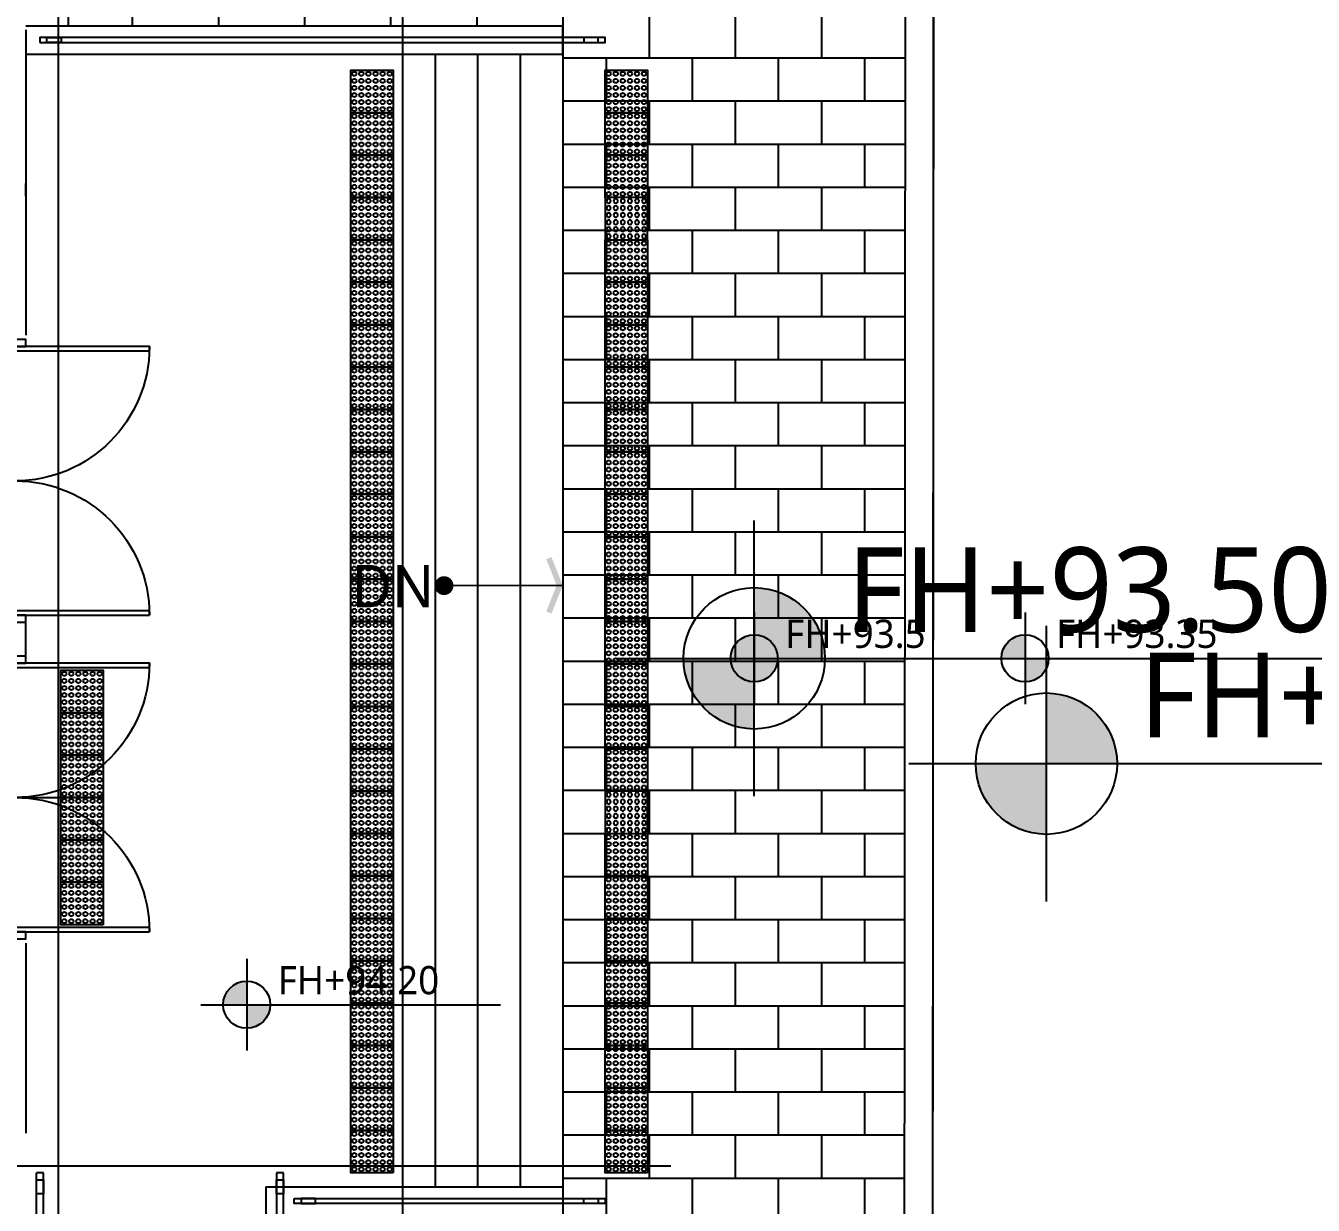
# Model space of a CAD drawing. Header units: millimetres. Extents: x 9 to 147, y 4 to 115.
# Drawn here: x 112.94 to 122.05, y 64.12 to 72.46 of the extents above; entities that cross this region are included whole.
import ezdxf
from ezdxf.enums import TextEntityAlignment as Align
from ezdxf.xclip import XClip

# ---------------------------------------------------------------- set-up
doc = ezdxf.new("R2010")
doc.units = ezdxf.units.MM
doc.header["$LTSCALE"] = 200
for name, pattern in [('XR-PLAN$0$AUDIT_I_190801151318-2', [0]), ('XR-PLAN$0$CEN-GAUN', [32.2, 30, -1, 0.2, -1]), ('XR-PLAN$0$HIDDENX2', [0.75, 0.5, -0.25])]:
    doc.linetypes.add(name, pattern=pattern)
doc.layers.get('DEFPOINTS').update_dxf_attribs({"color": 137})
for name, color, linetype, plot in [('AREA', 30, 'Continuous', False), ('SYM-LEVEL', 252, 'Continuous', False), ('XR-PLAN$0$Defpoint', 125, 'XR-PLAN$0$AUDIT_I_190801151318-2', False), ('XR-PLAN$0$TXT-1', 137, 'Continuous', False)]:
    doc.layers.add(name, color=color, linetype=linetype, plot=plot)
for name, color, linetype in [('XR-PLAN$0$6land', 252, 'XR-PLAN$0$AUDIT_I_190801151318-2'), ('XR-PLAN$0$CEN', 252, 'XR-PLAN$0$CEN-GAUN'), ('XR-PLAN$0$DOOR', 252, 'Continuous'), ('XR-PLAN$0$DOOR-OPEN', 252, 'Continuous'), ('XR-PLAN$0$ELE-5', 252, 'Continuous'), ('XR-PLAN$0$ELE-6', 252, 'Continuous'), ('XR-PLAN$0$ETC-8', 252, 'Continuous'), ('XR-PLAN$0$HAT-BRICK', 252, 'Continuous'), ('XR-PLAN$0$HAT-INS', 252, 'Continuous'), ('XR-PLAN$0$HID', 252, 'XR-PLAN$0$HIDDENX2'), ('XR-PLAN$0$PTANNOTELE', 252, 'Continuous'), ('XR-현황측량도$0$경계석(33)', 252, 'Continuous')]:
    doc.layers.add(name, color=color, linetype=linetype)
doc.styles.add('XR-PLAN$0$스타일1', font='MALGUN_0.TTF')
doc.styles.add('스타일1', font='MALGUN_0.TTF')

# ---------------------------------------------------------------- blocks, each defined once
blk = doc.blocks.new('LEVEL1')
at = {"layer": 'SYM-LEVEL'}
h = blk.add_hatch(color=256, dxfattribs=at)
edge = h.paths.add_edge_path()
edge.add_ellipse((4.871, 0), major_axis=(1.768, 1.768), ratio=1, start_angle=405, end_angle=495)
edge.add_line((2.371, 0), (4.871, 0))
edge.add_line((4.871, 0), (4.871, 2.5))
edge = h.paths.add_edge_path()
edge.add_ellipse((4.871, 0), major_axis=(1.768, 1.768), ratio=1, start_angle=225, end_angle=315)
edge.add_line((7.371, 0), (4.871, 0))
edge.add_line((4.871, 0), (4.871, -2.5))
for p, q in [((4.871, 4.871), (4.871, -4.871)), ((0, 0), (9.741, 0)), ((9.071, 0), (31.801, 0))]:
    blk.add_line(p, q, dxfattribs=at)
blk.add_ellipse((4.871, 0), major_axis=(1.768, 1.768), ratio=1, start_param=5.497787, end_param=11.780972, dxfattribs=at)
at = {"layer": 'SYM-LEVEL', "style": '스타일1'}
for tag, p in [('1층-바닥마감', (8.157, 1.105)), ('EL-+100', (8.157, -3.928))]:
    blk.add_attdef(tag, p, '', height=3, dxfattribs=at)
blk = doc.blocks.new('XR-현황측량도')
at = {"layer": 'XR-현황측량도$0$경계석(33)'}
blk.add_lwpolyline([(143027.2, 74043.6), (151689.9, 74037.3), (154882.8, 74051.1), (162788.9, 74142.4), (171654.6, 74151.5), (178947.9, 74224.2), (185441.1, 74257.7), (186411.9, 74404.5), (193068.5, 76971.8, 0.271364), (196517.3, 81929.2), (196869.6, 86053.4), (196858.7, 91789.3), (196871.2, 109951.5), (196867, 116558.1), (196605.1, 121600.6), (196792.5, 126063.1), (196775.4, 130633.2), (196750.4, 139290.1), (196674.2, 147914.3), (194521.9, 154575.8)], format="xyb", dxfattribs=at)
blk = doc.blocks.new('XR-PLAN$0$LEVEL1')
at = {"layer": 'XR-PLAN$0$TXT-1'}
h = blk.add_hatch(color=256, dxfattribs=at)
edge = h.paths.add_edge_path()
edge.add_ellipse((4.87, 0), major_axis=(1.77, 1.77), ratio=1, start_angle=405, end_angle=495)
edge.add_line((2.37, 0), (4.87, 0))
edge.add_line((4.87, 0), (4.87, 2.5))
edge = h.paths.add_edge_path()
edge.add_ellipse((4.87, 0), major_axis=(1.77, 1.77), ratio=1, start_angle=225, end_angle=315)
edge.add_line((7.37, 0), (4.87, 0))
edge.add_line((4.87, 0), (4.87, -2.5))
for p, q in [((4.87, 4.87), (4.87, -4.87)), ((0, 0), (9.74, 0)), ((9.07, 0), (31.8, 0))]:
    blk.add_line(p, q, dxfattribs=at)
blk.add_ellipse((4.87, 0), major_axis=(1.77, 1.77), ratio=1, start_param=5.497787, end_param=11.780972, dxfattribs=at)
at = {"layer": 'XR-PLAN$0$TXT-1', "style": 'XR-PLAN$0$스타일1'}
for tag, p in [('1층-바닥마감', (8.16, 1.11)), ('EL-+100', (8.16, -3.93))]:
    blk.add_attdef(tag, p, '', height=3, dxfattribs=at)
blk = doc.blocks.new('XR-PLAN$0$XR-plan$0$A$C268F5B88')
blk.add_lwpolyline([(0, 300), (300, 300), (300, 0), (0, 0)], close=True)
for centre in [(25, 275), (75, 275), (125, 275), (175, 275), (225, 275), (275, 275), (25, 225), (25, 175), (75, 225), (75, 175), (125, 225), (125, 175), (175, 225), (175, 175), (225, 225), (225, 175), (275, 225), (275, 175), (25, 125), (75, 125), (125, 125), (175, 125), (225, 125), (275, 125), (25, 75), (25, 25), (75, 75), (75, 25), (125, 75), (125, 25), (175, 75), (175, 25), (225, 75), (225, 25), (275, 75), (275, 25)]:
    blk.add_circle(centre, 15)
blk = doc.blocks.new('XR-PLAN$0$D-2000C_AD')
at = {"layer": 'XR-PLAN$0$DOOR'}
for points in [[(50, 950), (80, 950), (80, -950), (50, -950)], [(1920, 950), (1950, 950), (1950, -950), (1920, -950)], [(50, -75), (0, -75), (0, 75), (50, 75)], [(2000, -75), (1950, -75), (1950, 75), (2000, 75)]]:
    blk.add_lwpolyline(points, close=True, dxfattribs=at)
at = {"layer": 'XR-PLAN$0$DOOR-OPEN'}
for centre, start, end in [((50, 0), 270, 90), ((1950, 0), 90, 270)]:
    blk.add_arc(centre, 950, start, end, dxfattribs=at)

msp = doc.modelspace()

# ---------------------------------------------------------------- hatches: boundary and pattern name
at = {"layer": 'XR-PLAN$0$HAT-BRICK'}
h = msp.add_hatch(dxfattribs=at)
h.set_pattern_fill('AR-B816', color=256, scale=0.0015)
h.paths.add_polyline_path([(116.735, 57.37), (116.735, 56.87), (113.235, 56.87), (113.235, 40.9519), (115.4799, 41.8177, 0.271099), (118.8074, 46.6072), (119.1591, 50.7234), (119.1482, 56.4509), (119.1635, 76.25), (113.235, 76.25), (113.235, 72.465), (116.735, 72.465)])

# ---------------------------------------------------------------- linework, layer by layer
for p, q in [((112.935, 72.435), (112.935, 70.275)), ((112.935, 71.26), (112.935, 71.35)), ((112.935, 68.005), (112.935, 68.245)), ((112.935, 65.975), (112.935, 64.63))]:
    msp.add_line(p, q)
at = {"layer": 'AREA'}
msp.add_lwpolyline([(113.1675, 86.2675), (41.1325, 86.2675), (41.1325, 42.5327), (113.1675, 42.5327)], close=True, dxfattribs=at)
at = {"layer": 'DEFPOINTS'}
msp.add_line((115.895, 68.5081), (116.735, 68.506), dxfattribs=at)
at = {"layer": 'DEFPOINTS', "const_width": 0.0667}
msp.add_lwpolyline([(115.895, 68.5373, 1), (115.895, 68.4706, 1)], format="xyb", close=True, dxfattribs=at)
at = {"layer": 'DEFPOINTS'}
for points in [[(116.655, 68.706), (116.6179, 68.6911), (116.735, 68.506), (116.6919, 68.506)], [(116.735, 68.506), (116.6919, 68.506), (116.655, 68.306), (116.6179, 68.3209)]]:
    msp.add_solid(points, dxfattribs=at)
at = {"layer": 'XR-PLAN$0$6land'}
for points in [[(115.558, 41.6335, 0.271364), (119.0068, 46.5909), (119.3591, 50.7151), (119.3482, 56.451), (119.3637, 76.45), (113.235, 76.45)], [(115.4741, 41.815, 0.271398), (118.8074, 46.6072), (119.1591, 50.7234), (119.1482, 56.4509), (119.1635, 76.25)]]:
    msp.add_lwpolyline(points, format="xyb", dxfattribs=at)
at = {"layer": 'XR-PLAN$0$CEN'}
msp.add_line((112.0681, 64.4), (117.5, 64.4), dxfattribs=at)
at = {"layer": 'XR-PLAN$0$ELE-5'}
msp.add_line((113.06, 64.35), (113.01, 64.35), dxfattribs=at)
for points in [[(113.035, 72.347), (117.035, 72.347), (117.035, 72.383), (113.035, 72.383)], [(114.835, 64.168), (117.035, 64.168), (117.035, 64.132), (114.835, 64.132)]]:
    msp.add_lwpolyline(points, close=True, dxfattribs=at)
for points in [[(116.66, 62.225), (116.66, 56.945), (113.01, 56.945), (113.01, 64.35)], [(116.61, 62.275), (116.61, 56.995), (113.06, 56.995), (113.06, 64.35)], [(114.71, 64.35), (114.71, 58.69), (114.96, 58.69), (114.96, 63.925), (117.035, 63.925), (117.035, 63.975), (114.91, 63.975), (114.91, 58.74), (114.76, 58.74), (114.76, 64.35)], [(114.76, 64.35), (114.71, 64.35)], [(114.76, 64.35), (114.71, 64.35)]]:
    msp.add_lwpolyline(points, dxfattribs=at)
at = {"layer": 'XR-PLAN$0$ELE-6'}
for points in [[(113.085, 72.347), (113.085, 72.383), (113.185, 72.383), (113.185, 72.347)], [(116.985, 72.347), (116.985, 72.383), (116.885, 72.383), (116.885, 72.347)], [(113.06, 64.2), (113.01, 64.2), (113.01, 64.3), (113.06, 64.3)], [(114.76, 64.2), (114.71, 64.2), (114.71, 64.3), (114.76, 64.3)], [(114.885, 64.168), (114.885, 64.132), (114.985, 64.132), (114.985, 64.168)], [(116.985, 64.168), (116.985, 64.132), (116.885, 64.132), (116.885, 64.168)]]:
    msp.add_lwpolyline(points, close=True, dxfattribs=at)
at = {"layer": 'XR-PLAN$0$HAT-BRICK'}
msp.add_lwpolyline([(113.235, 56.87), (113.235, 40.9519), (115.4799, 41.8177, 0.271099), (118.8074, 46.6072), (119.1591, 50.7234), (119.1482, 56.4509), (119.1635, 76.25), (113.235, 76.25), (113.235, 72.465), (116.735, 72.465), (116.735, 57.37)], format="xyb", dxfattribs=at)
at = {"layer": 'XR-PLAN$0$HAT-INS'}
msp.add_line((112.935, 67.005), (113.235, 67.005), dxfattribs=at)
at = {"layer": 'XR-PLAN$0$HID', "ltscale": 2}
msp.add_lwpolyline([(113.235, 73.4), (115.6, 73.4), (115.6, 63.9), (112.915, 63.9)], dxfattribs=at)
at = {"layer": 'XR-PLAN$0$PTANNOTELE'}
for p, q in [((116.735, 72.265), (116.735, 72.465)), ((115.835, 64.25), (115.835, 72.265)), ((116.135, 64.25), (116.135, 72.265)), ((116.435, 64.25), (116.435, 72.265)), ((114.635, 64.25), (114.635, 58.615)), ((114.635, 64.25), (116.735, 64.25))]:
    msp.add_line(p, q, dxfattribs=at)
for points in [[(112.935, 72.465), (116.735, 72.465), (116.735, 64.25)], [(112.935, 72.265), (116.735, 72.265)]]:
    msp.add_lwpolyline(points, dxfattribs=at)

# ---------------------------------------------------------------- block references
ref = msp.add_blockref('XR-현황측량도', (-77.5105, -35.3383), dxfattribs=dict(xscale=0.001, yscale=0.001, zscale=0.001))
XClip(ref).set_block_clipping_path([(86810.4680804907, 39538.2997129494), (224210.4680804907, 149938.2997129495)])
at = {"layer": 'SYM-LEVEL'}
ref = msp.add_blockref('LEVEL1', (117.1155, 67.9896), dxfattribs=dict(at, xscale=-0.2000000000000001, yscale=0.2000000000000001, zscale=0.2000000000000001, rotation=180))
ref.add_attrib('EL-+100', 'FH+93.50', (118.747, 68.1756), dxfattribs={"height": 0.6, "style": '스타일1'})
ref = msp.add_blockref('LEVEL1', (119.183, 67.2444), dxfattribs=dict(at, xscale=-0.2000000000000001, yscale=0.2000000000000001, zscale=0.2000000000000001, rotation=180))
ref.add_attrib('EL-+100', 'FH+93.35', (120.8144, 67.4304), dxfattribs={"height": 0.6, "style": '스타일1'})
at = {"layer": 'XR-PLAN$0$DOOR', "xscale": -0.001, "yscale": 0.001, "zscale": 0.001, "rotation": 270}
for p in [(112.86, 68.245), (112.86, 66.005)]:
    msp.add_blockref('XR-PLAN$0$D-2000C_AD', p, dxfattribs=at)
at = {"layer": 'XR-PLAN$0$ETC-8', "yscale": 0.001, "zscale": 0.001, "rotation": 180}
for p, xscale in [((115.535, 72.15), 0.001), ((117.335, 72.15), 0.001), ((115.535, 71.85), 0.001), ((117.335, 71.85), 0.001), ((115.535, 71.55), 0.001), ((117.335, 71.55), 0.001), ((115.535, 71.25), 0.001), ((117.035, 71.25), -0.001), ((115.535, 70.95), 0.001), ((117.335, 70.95), 0.001), ((115.535, 70.65), 0.001), ((117.335, 70.65), 0.001), ((115.535, 70.35), 0.001), ((117.335, 70.35), 0.001), ((115.535, 70.05), 0.001), ((117.335, 70.05), 0.001), ((115.535, 69.75), 0.001), ((117.335, 69.75), 0.001), ((115.535, 69.45), 0.001), ((117.335, 69.45), 0.001), ((115.535, 69.15), 0.001), ((117.335, 69.15), 0.001), ((115.535, 68.85), 0.001), ((117.335, 68.85), 0.001), ((115.535, 68.55), 0.001), ((117.335, 68.55), 0.001), ((115.535, 68.25), 0.001), ((117.335, 68.25), 0.001), ((113.4825, 67.905), 0.001), ((115.535, 67.95), 0.001), ((117.335, 67.95), 0.001), ((113.4825, 67.605), 0.001), ((115.535, 67.65), 0.001), ((117.335, 67.65), 0.001), ((115.535, 67.35), 0.001), ((117.335, 67.35), 0.001), ((113.4825, 67.305), 0.001), ((113.4825, 67.005), 0.001), ((115.535, 67.05), 0.001), ((117.035, 67.05), -0.001), ((113.4825, 66.705), 0.001), ((115.535, 66.75), 0.001), ((117.335, 66.75), 0.001), ((115.535, 66.45), 0.001), ((117.335, 66.45), 0.001), ((113.4825, 66.405), 0.001), ((115.535, 66.15), 0.001), ((117.335, 66.15), 0.001), ((115.535, 65.85), 0.001), ((117.335, 65.85), 0.001), ((115.535, 65.55), 0.001), ((117.335, 65.55), 0.001), ((115.535, 65.25), 0.001), ((117.335, 65.25), 0.001), ((115.535, 64.95), 0.001), ((117.335, 64.95), 0.001), ((115.535, 64.65), 0.001), ((117.335, 64.65), 0.001)]:
    msp.add_blockref('XR-PLAN$0$XR-plan$0$A$C268F5B88', p, dxfattribs=dict(at, xscale=xscale))
at = {"layer": 'XR-PLAN$0$TXT-1'}
ref = msp.add_blockref('XR-PLAN$0$LEVEL1', (117.765, 67.9896), dxfattribs=dict(at, xscale=0.0666666666666667, yscale=0.0666666666666667, zscale=0.0666666666666667))
ref.add_attrib('1층-바닥마감', 'FH+93.5', (118.3088, 68.0633), dxfattribs={"layer": 'XR-PLAN$0$Defpoint', "height": 0.2, "style": 'XR-PLAN$0$스타일1'})
ref = msp.add_blockref('XR-PLAN$0$LEVEL1', (119.6814, 67.9896), dxfattribs=dict(at, xscale=0.0666666666666667, yscale=0.0666666666666667, zscale=0.0666666666666667))
ref.add_attrib('1층-바닥마감', 'FH+93.35', (120.2252, 68.0633), dxfattribs={"layer": 'XR-PLAN$0$Defpoint', "height": 0.2, "style": 'XR-PLAN$0$스타일1'})
ref = msp.add_blockref('XR-PLAN$0$LEVEL1', (114.1741, 65.5389), dxfattribs=dict(at, xscale=0.0666666666666667, yscale=0.0666666666666667, zscale=0.0666666666666667))
ref.add_attrib('1층-바닥마감', 'FH+94.20', (114.7179, 65.6126), dxfattribs={"layer": 'XR-PLAN$0$Defpoint', "height": 0.2, "style": 'XR-PLAN$0$스타일1'})

# ---------------------------------------------------------------- texts
at = {"layer": 'DEFPOINTS', "style": 'XR-PLAN$0$스타일1'}
msp.add_text('DN', height=0.3, dxfattribs=at).set_placement((115.5326, 68.3505), align=Align.CENTER)

doc.saveas('drawing.dxf')
